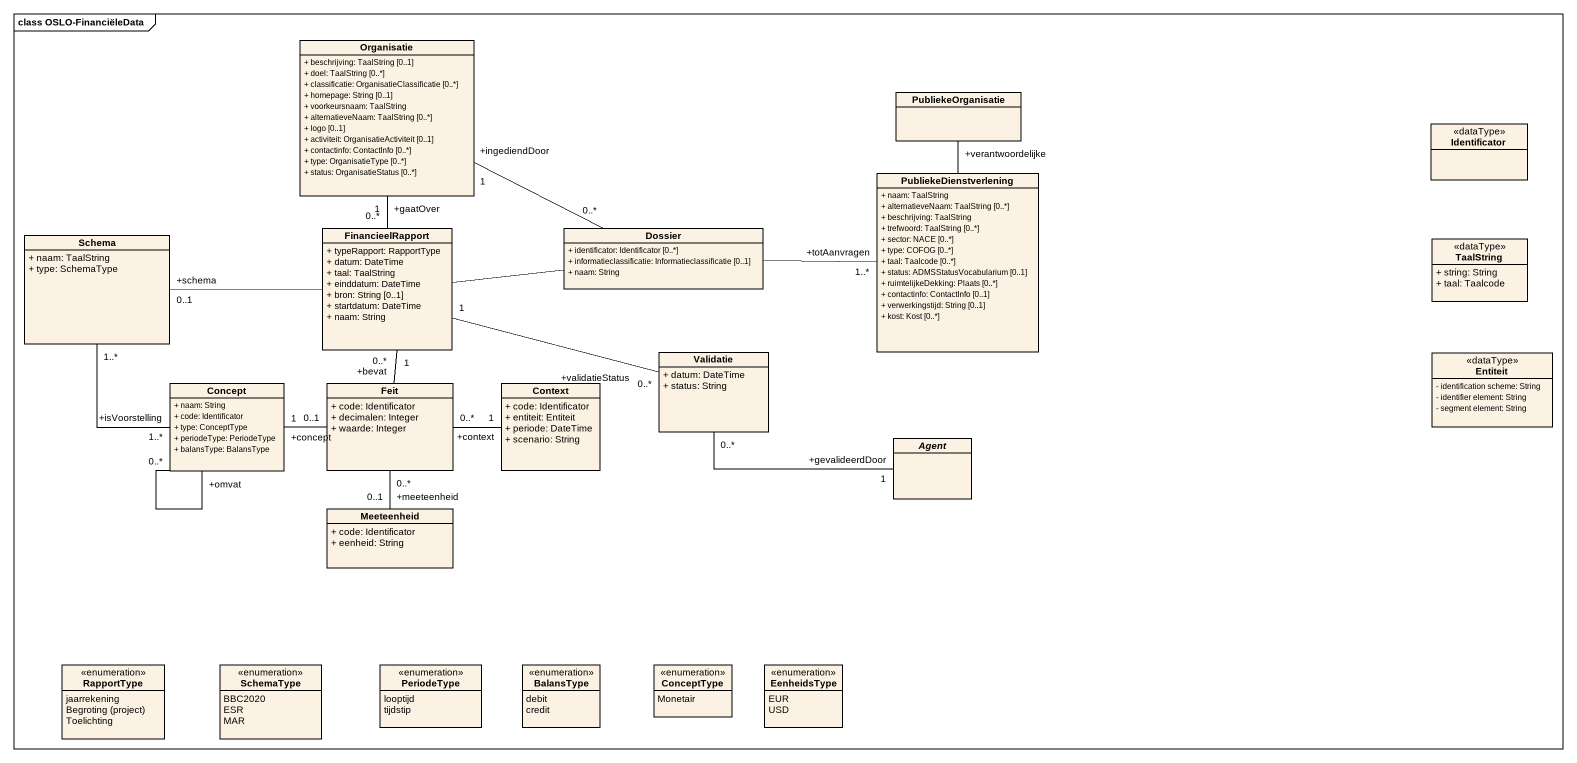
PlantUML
@startuml
mainframe class OSLO-FinanciëleData
hide circle
hide empty members
skinparam classAttributeIconSize 0
class Organisatie {
  + beschrijving: TaalString [0..1]
  + doel: TaalString [0..*]
  + classificatie: OrganisatieClassificatie [0..*]
  + homepage: String [0..1]
  + voorkeursnaam: TaalString
  + alternatieveNaam: TaalString [0..*]
  + logo [0..1]
  + activiteit: OrganisatieActiviteit [0..1]
  + contactinfo: ContactInfo [0..*]
  + type: OrganisatieType [0..*]
  + status: OrganisatieStatus [0..*]
}
class PubliekeOrganisatie
class Identificator <<dataType>>
class PubliekeDienstverlening {
  + naam: TaalString
  + alternatieveNaam: TaalString [0..*]
  + beschrijving: TaalString
  + trefwoord: TaalString [0..*]
  + sector: NACE [0..*]
  + type: COFOG [0..*]
  + taal: Taalcode [0..*]
  + status: ADMSStatusVocabularium [0..1]
  + ruimtelijkeDekking: Plaats [0..*]
  + contactinfo: ContactInfo [0..1]
  + verwerkingstijd: String [0..1]
  + kost: Kost [0..*]
}
class Schema {
  + naam: TaalString
  + type: SchemaType
}
class FinancieelRapport {
  + typeRapport: RapportType
  + datum: DateTime
  + taal: TaalString
  + einddatum: DateTime
  + bron: String [0..1]
  + startdatum: DateTime
  + naam: String
}
class Dossier {
  + identificator: Identificator [0..*]
  + informatieclassificatie: Informatieclassificatie [0..1]
  + naam: String
}
class TaalString <<dataType>> {
  + string: String
  + taal: Taalcode
}
class Validatie {
  + datum: DateTime
  + status: String
}
class Entiteit <<dataType>> {
  - identification scheme: String
  - identifier element: String
  - segment element: String
}
class Concept {
  + naam: String
  + code: Identificator
  + type: ConceptType
  + periodeType: PeriodeType
  + balansType: BalansType
}
class Feit {
  + code: Identificator
  + decimalen: Integer
  + waarde: Integer
}
class Context {
  + code: Identificator
  + entiteit: Entiteit
  + periode: DateTime
  + scenario: String
}
abstract class "Agent" as Agent_
class Meeteenheid {
  + code: Identificator
  + eenheid: String
}
enum RapportType {
  jaarrekening
  {field} Begroting (project)
  Toelichting
}
enum SchemaType {
  BBC2020
  ESR
  MAR
}
enum PeriodeType {
  looptijd
  tijdstip
}
enum BalansType {
  debit
  credit
}
enum ConceptType {
  Monetair
}
enum EenheidsType {
  EUR
  USD
}
Organisatie "+gaatOver\n1" -- "0..*" FinancieelRapport
Organisatie "+ingediendDoor\n1" -right- "0..*" Dossier
PubliekeDienstverlening -up- "+verantwoordelijke" PubliekeOrganisatie
Schema "+schema\n0..1" -right- FinancieelRapport
Schema "1..*" -- "+isVoorstelling\n1..*" Concept
FinancieelRapport -right- Dossier
FinancieelRapport "1" -- "+bevat\n0..*" Feit
Dossier -right- "+totAanvragen\n1..*" PubliekeDienstverlening
Validatie "+validatieStatus\n0..*" -left- "1" FinancieelRapport
Validatie "0..*" -right- "+gevalideerdDoor\n1" Agent_
Concept "0..*" -- "+omvat" Concept
Feit "0..1" -left- "+concept\n1" Concept
Feit "0..*" -right- "+context\n1" Context
Feit "0..*" -- "+meeteenheid\n0..1" Meeteenheid
@enduml
